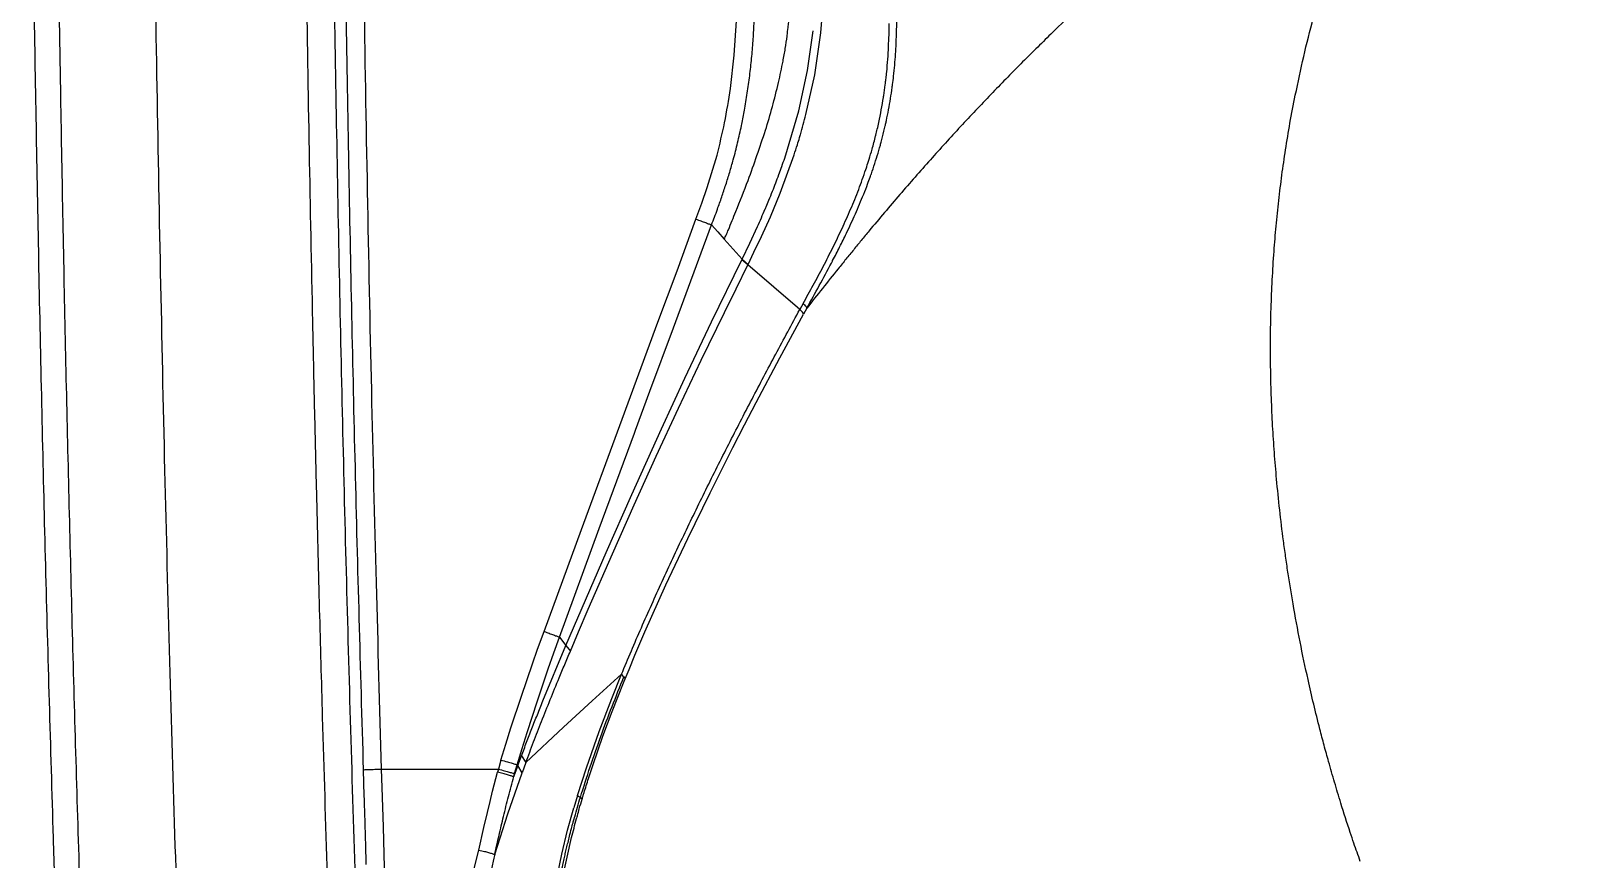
# Model space of a CAD drawing. Extents: x -51 to 27, y -13 to 136.
# Drawn here: x -50.62 to -38.61, y 25.45 to 31.91 of the extents above; entities that cross this region are included whole.
import ezdxf

# ---------------------------------------------------------------- set-up
doc = ezdxf.new("R2010")
doc.units = 0
doc.header["$MEASUREMENT"] = 0
doc.layers.add('GEOMETRY', color=2, linetype='Continuous', lineweight=25)

# ---------------------------------------------------------------- blocks, each defined once
blk = doc.blocks.new('2026 MONTERREY-BLOOM')
at = {"layer": 'GEOMETRY'}
for p, q in [((-33.449, -51.996), (-33.432, -51.729)), ((-32.773, -51.821), (-32.761, -51.663)), ((-32.876, -52.115), (-32.832, -51.807)), ((-32.82, -52.149), (-32.773, -51.821)), ((-33.479, -52.256), (-33.449, -51.996)), ((-32.946, -52.431), (-32.876, -52.115)), ((-32.889, -52.459), (-32.82, -52.149)), ((-33.055, -52.798), (-32.946, -52.431)), ((-33.659, -53.027), (-33.583, -52.776)), ((-33.09, -53.073), (-32.981, -52.772)), ((-33.702, -53.151), (-33.659, -53.027)), ((-33.166, -53.257), (-33.09, -53.073)), ((-33.747, -53.275), (-33.702, -53.151)), ((-33.895, -53.677), (-33.747, -53.275)), ((-33.236, -53.41), (-33.166, -53.257)), ((-33.923, -54.123), (-33.625, -53.32)), ((-33.388, -53.588), (-33.526, -53.432)), ((-33.328, -53.462), (-33.268, -53.333)), ((-33.295, -53.533), (-33.236, -53.41)), ((-33.388, -53.588), (-33.328, -53.462)), ((-33.341, -53.628), (-33.295, -53.533)), ((-33.625, -54.075), (-33.39, -53.592)), ((-33.434, -53.817), (-33.343, -53.632)), ((-33.39, -53.592), (-33.388, -53.588)), ((-33.343, -53.632), (-33.39, -53.592)), ((-33.388, -53.588), (-33.341, -53.628)), ((-33.341, -53.628), (-33.343, -53.632)), ((-32.937, -53.979), (-33.343, -53.632)), ((-34.044, -54.078), (-33.895, -53.677)), ((-33.525, -54.003), (-33.434, -53.817)), ((-33.706, -54.375), (-33.525, -54.003)), ((-33.094, -54.356), (-32.908, -54.016)), ((-32.911, -53.933), (-32.937, -53.979)), ((-32.883, -53.969), (-32.908, -54.016)), ((-34.34, -54.883), (-34.044, -54.078)), ((-34.106, -54.616), (-33.923, -54.123)), ((-33.834, -54.515), (-33.625, -54.075)), ((-33.883, -54.749), (-33.706, -54.375)), ((-33.278, -54.703), (-33.094, -54.356)), ((-34.016, -54.909), (-33.834, -54.515)), ((-34.218, -54.919), (-34.106, -54.616)), ((-34.057, -55.123), (-33.883, -54.749)), ((-33.369, -54.878), (-33.278, -54.703)), ((-34.639, -55.695), (-34.34, -54.883)), ((-34.501, -55.686), (-34.227, -54.944)), ((-34.247, -55.421), (-34.016, -54.909)), ((-34.227, -54.944), (-34.218, -54.919)), ((-33.459, -55.054), (-33.369, -54.878)), ((-33.637, -55.408), (-33.459, -55.054)), ((-34.228, -55.502), (-34.057, -55.123)), ((-34.448, -55.874), (-34.247, -55.421)), ((-33.811, -55.765), (-33.637, -55.408)), ((-34.398, -55.883), (-34.228, -55.502)), ((-34.931, -56.49), (-34.639, -55.695)), ((-34.812, -56.533), (-34.501, -55.686)), ((-33.981, -56.127), (-33.811, -55.765)), ((-34.762, -56.6), (-34.448, -55.874)), ((-34.587, -56.316), (-34.398, -55.883)), ((-34.145, -56.492), (-33.981, -56.127)), ((-34.663, -56.492), (-34.587, -56.316)), ((-34.982, -56.628), (-34.931, -56.49)), ((-34.857, -56.657), (-34.812, -56.533)), ((-34.812, -56.533), (-34.762, -56.6)), ((-34.727, -56.642), (-34.663, -56.492)), ((-34.223, -56.675), (-34.145, -56.492)), ((-35.023, -56.743), (-34.982, -56.628)), ((-34.941, -57.031), (-34.762, -56.6)), ((-34.9, -56.78), (-34.857, -56.657)), ((-34.762, -56.6), (-34.727, -56.642)), ((-34.269, -56.787), (-34.223, -56.675)), ((-35.109, -56.993), (-35.023, -56.743)), ((-34.984, -57.029), (-34.9, -56.78)), ((-34.299, -56.859), (-34.269, -56.787)), ((-34.328, -56.823), (-34.557, -57.03)), ((-34.404, -57.012), (-34.328, -56.823)), ((-34.356, -57.001), (-34.307, -56.877)), ((-34.309, -56.843), (-34.328, -56.823)), ((-34.309, -56.842), (-34.299, -56.859)), ((-34.307, -56.877), (-34.299, -56.859)), ((-35.191, -57.24), (-35.109, -56.993)), ((-35.065, -57.278), (-34.984, -57.029)), ((-34.557, -57.03), (-34.781, -57.236)), ((-34.502, -57.27), (-34.404, -57.012)), ((-34.4, -57.114), (-34.356, -57.001)), ((-34.473, -57.307), (-34.4, -57.114)), ((-35.231, -57.368), (-35.191, -57.24)), ((-34.781, -57.236), (-35.074, -57.511)), ((-34.602, -57.553), (-34.502, -57.27)), ((-35.268, -57.492), (-35.231, -57.368)), ((-35.104, -57.403), (-35.065, -57.278)), ((-34.549, -57.526), (-34.473, -57.307)), ((-35.268, -57.492), (-35.288, -57.562)), ((-35.142, -57.528), (-35.104, -57.403)), ((-35.137, -57.535), (-35.109, -57.46)), ((-35.109, -57.46), (-35.074, -57.511)), ((-35.074, -57.511), (-35.103, -57.591)), ((-36.334, -57.77), (-36.34, -57.567)), ((-36.199, -57.563), (-35.288, -57.562)), ((-36.194, -57.705), (-36.199, -57.563)), ((-35.333, -57.734), (-35.295, -57.587)), ((-35.288, -57.562), (-35.295, -57.587)), ((-35.214, -57.912), (-35.103, -57.591)), ((-35.167, -57.617), (-35.169, -57.621)), ((-35.168, -57.621), (-35.162, -57.597)), ((-35.137, -57.535), (-35.167, -57.617)), ((-35.162, -57.597), (-35.142, -57.528)), ((-35.142, -57.528), (-35.137, -57.535)), ((-35.103, -57.591), (-35.137, -57.535)), ((-34.671, -57.769), (-34.602, -57.553)), ((-34.586, -57.636), (-34.549, -57.526)), ((-36.185, -58.013), (-36.194, -57.705)), ((-35.353, -57.815), (-35.333, -57.734)), ((-35.374, -57.901), (-35.353, -57.815)), ((-34.748, -58.038), (-34.7, -57.864)), ((-34.671, -57.769), (-34.7, -57.864)), ((-34.671, -57.769), (-34.649, -57.784)), ((-34.649, -57.784), (-34.635, -57.797)), ((-35.401, -58.019), (-35.374, -57.901)), ((-35.275, -58.098), (-35.214, -57.912)), ((-36.174, -58.437), (-36.185, -58.013)), ((-35.442, -58.194), (-35.401, -58.019)), ((-35.317, -58.229), (-35.275, -58.098)), ((-34.794, -58.226), (-34.748, -58.038)), ((-34.786, -58.403), (-34.718, -58.097)), ((-35.505, -58.453), (-35.442, -58.194)), ((-35.319, -58.236), (-35.323, -58.256)), ((-35.317, -58.229), (-35.319, -58.236)), ((-34.841, -58.453), (-34.794, -58.226)), ((-35.323, -58.256), (-35.342, -58.339))]:
    blk.add_line(p, q, dxfattribs=at)
at = {"layer": 'GEOMETRY', "flags": 128}
for points in [[(-33.625, -53.32), (-33.577, -53.374), (-33.526, -53.432)], [(-36.333, -57.828), (-36.333, -57.799), (-36.334, -57.77)]]:
    blk.add_lwpolyline(points, dxfattribs=at)
at = {"layer": 'GEOMETRY'}
for points, knots in [([(-38.495, -60.099), (-38.518, -59.439), (-38.566, -58.115), (-38.621, -56.132), (-38.668, -54.158), (-38.7, -52.445), (-38.723, -50.998), (-38.739, -49.816), (-38.752, -48.661), (-38.763, -47.537), (-38.771, -46.506), (-38.777, -45.568), (-38.781, -44.721), (-38.785, -43.906), (-38.787, -43.127), (-38.788, -42.386), (-38.789, -41.698), (-38.79, -41.063), (-38.79, -40.481), (-38.79, -39.943), (-38.79, -39.449), (-38.789, -39.134), (-38.789, -38.985)], [0, 0, 0, 0, 0.093887, 0.18814, 0.281923, 0.374399, 0.431482, 0.487511, 0.542277, 0.595572, 0.647188, 0.688769, 0.728918, 0.767515, 0.804441, 0.839574, 0.872794, 0.902255, 0.929807, 0.955349, 0.978781, 1, 1, 1, 1]), ([(-35.991, -69.117), (-36.022, -68.81), (-36.086, -68.181), (-36.166, -67.246), (-36.239, -66.294), (-36.302, -65.36), (-36.355, -64.475), (-36.4, -63.67), (-36.438, -62.922), (-36.473, -62.184), (-36.505, -61.464), (-36.541, -60.603), (-36.58, -59.588), (-36.622, -58.385), (-36.656, -57.29), (-36.683, -56.31), (-36.699, -55.668), (-36.71, -55.23), (-36.715, -55.001), (-36.721, -54.771), (-36.726, -54.541), (-36.731, -54.309), (-36.744, -53.709), (-36.763, -52.73), (-36.786, -51.361), (-36.801, -50.296), (-36.811, -49.547), (-36.816, -49.123), (-36.821, -48.696), (-36.825, -48.267), (-36.829, -47.834), (-36.833, -47.398), (-36.837, -46.959), (-36.841, -46.323), (-36.847, -45.483), (-36.851, -44.697), (-36.853, -44.161), (-36.854, -43.88), (-36.855, -43.598), (-36.856, -43.314), (-36.857, -43.028), (-36.857, -42.67), (-36.858, -42.234), (-36.859, -41.846), (-36.859, -41.578), (-36.859, -41.436), (-36.859, -41.293), (-36.859, -41.148), (-36.859, -41.001), (-36.859, -40.825), (-36.859, -40.612), (-36.859, -40.428), (-36.859, -40.301), (-36.859, -40.239), (-36.859, -40.175), (-36.859, -40.11), (-36.859, -40.045), (-36.859, -39.978), (-36.859, -39.844), (-36.859, -39.659), (-36.859, -39.437), (-36.859, -39.27), (-36.859, -39.151), (-36.859, -39.073), (-36.859, -39.021), (-36.859, -38.994), (-36.859, -38.985)], [0, 0, 0, 0, 0.0306877, 0.0628943, 0.0933568, 0.1257292, 0.1560542, 0.1814792, 0.2059861, 0.2305176, 0.2550459, 0.2776143, 0.3162513, 0.3561677, 0.397364, 0.4252549, 0.4537038, 0.4612469, 0.4688283, 0.476448, 0.484106, 0.4918022, 0.4995368, 0.5437766, 0.5891863, 0.6357661, 0.6497137, 0.6637629, 0.6779138, 0.6921663, 0.7065205, 0.7209763, 0.7355338, 0.750193, 0.7842502, 0.8190918, 0.8283467, 0.8376553, 0.8470177, 0.856434, 0.8659041, 0.8754279, 0.892015, 0.9093346, 0.9139918, 0.9186991, 0.9234568, 0.9282647, 0.9331228, 0.9380312, 0.9457875, 0.9543274, 0.9563521, 0.9584164, 0.9605202, 0.9626634, 0.9648461, 0.9670683, 0.96933, 0.9781591, 0.9855012, 0.9913563, 0.9947719, 0.997351, 0.9990937, 1, 1, 1, 1]), ([(-19.803, -75.376), (-20.573, -75.349), (-22.107, -75.294), (-24.41, -75.186), (-26.452, -75.069), (-28.236, -74.939), (-29.41, -74.834), (-30.231, -74.749), (-30.697, -74.696), (-31.162, -74.645), (-31.622, -74.554), (-32.088, -74.419), (-32.552, -74.237), (-33.007, -74.006), (-33.438, -73.733), (-33.841, -73.421), (-34.212, -73.071), (-34.549, -72.688), (-34.848, -72.275), (-35.107, -71.835), (-35.307, -71.406), (-35.457, -70.996), (-35.566, -70.611), (-35.646, -70.224), (-35.695, -69.825), (-35.741, -69.423), (-35.838, -68.516), (-35.959, -67.183), (-36.084, -65.416), (-36.197, -63.463), (-36.301, -61.258), (-36.394, -58.796), (-36.468, -56.328), (-36.527, -53.85), (-36.577, -51.038), (-36.616, -47.895), (-36.637, -44.561), (-36.642, -42.225), (-36.643, -40.887), (-36.643, -40.406), (-36.643, -39.926), (-36.643, -39.452), (-36.643, -39.139), (-36.643, -38.985)], [0, 0, 0, 0, 0.0467709, 0.0932958, 0.1400933, 0.1710351, 0.2019709, 0.2116866, 0.2211975, 0.2304811, 0.2400742, 0.2496538, 0.2599664, 0.2702825, 0.2805986, 0.2909143, 0.3012298, 0.311545, 0.3218607, 0.3321766, 0.3424925, 0.3505825, 0.3586781, 0.3667695, 0.3746051, 0.3831066, 0.3913525, 0.429977, 0.4644608, 0.4989699, 0.5488683, 0.598565, 0.6486664, 0.6988989, 0.7491594, 0.8195402, 0.8898842, 0.9517621, 0.9614858, 0.9712096, 0.9809334, 0.9906576, 1, 1, 1, 1]), ([(-37.923, -53.69), (-37.933, -53.177), (-37.953, -52.134), (-37.977, -50.547), (-37.997, -48.914), (-38.013, -47.233), (-38.021, -46.098), (-38.024, -45.522)], [0, 0, 0, 0, 0.188621, 0.38293, 0.582928, 0.788618, 1, 1, 1, 1]), ([(-36.34, -57.567), (-36.363, -56.78), (-36.407, -55.208), (-36.456, -52.848), (-36.495, -50.484), (-36.512, -48.906), (-36.52, -48.116)], [0, 0, 0, 0, 0.24971, 0.49927, 0.749298, 1, 1, 1, 1]), ([(-36.199, -57.563), (-36.213, -57.079), (-36.241, -56.094), (-36.278, -54.593), (-36.31, -53.043), (-36.337, -51.444), (-36.361, -49.796), (-36.373, -48.681), (-36.379, -48.115)], [0, 0, 0, 0, 0.153715, 0.312608, 0.476682, 0.645937, 0.820376, 1, 1, 1, 1]), ([(-38.868, -53.854), (-38.881, -53.158), (-38.908, -51.766), (-38.927, -50.375), (-38.936, -49.679)], [0, 0, 0, 0, 0.500006, 1, 1, 1, 1]), ([(-33.036, -51.843), (-33.033, -51.822), (-33.029, -51.788), (-33.024, -51.749), (-33.022, -51.728), (-33.021, -51.715), (-33.019, -51.692), (-33.016, -51.651), (-33.013, -51.617), (-33.012, -51.597)], [0, 0, 0, 0, 0.249998, 0.424007, 0.474123, 0.5, 0.591615, 0.750002, 1, 1, 1, 1]), ([(-33.311, -52.004), (-33.307, -51.959), (-33.3, -51.869), (-33.295, -51.779), (-33.293, -51.734)], [0, 0, 0, 0, 0.501153, 1, 1, 1, 1]), ([(-32.245, -51.929), (-32.244, -51.898), (-32.242, -51.867), (-32.241, -51.821), (-32.24, -51.791), (-32.24, -51.763), (-32.24, -51.748)], [0, 0, 0, 0, 0.5, 0.526566, 0.75, 1, 1, 1, 1]), ([(-32.186, -51.905), (-32.186, -51.901), (-32.184, -51.87), (-32.182, -51.816), (-32.181, -51.759), (-32.181, -51.729), (-32.181, -51.72), (-32.181, -51.717), (-32.181, -51.716)], [0, 0, 0, 0, 0.051368, 0.500001, 0.856566, 0.954922, 0.98412, 1, 1, 1, 1]), ([(-29.072, -52.309), (-29.051, -52.208), (-29.009, -52.006), (-28.958, -51.807), (-28.932, -51.708)], [0, 0, 0, 0, 0.500328, 1, 1, 1, 1]), ([(-33.068, -52.044), (-33.062, -52.011), (-33.05, -51.945), (-33.041, -51.879), (-33.036, -51.847)], [0, 0, 0, 0, 0.50498, 1, 1, 1, 1]), ([(-33.036, -51.847), (-33.036, -51.846), (-33.036, -51.845), (-33.036, -51.843), (-33.036, -51.843)], [0, 0, 0, 0, 0.50012, 1, 1, 1, 1]), ([(-32.259, -52.127), (-32.256, -52.094), (-32.25, -52.028), (-32.247, -51.962), (-32.245, -51.929)], [0, 0, 0, 0, 0.4998612, 1, 1, 1, 1]), ([(-32.197, -52.073), (-32.194, -52.045), (-32.19, -51.989), (-32.187, -51.933), (-32.186, -51.905)], [0, 0, 0, 0, 0.499631, 1, 1, 1, 1]), ([(-33.344, -52.275), (-33.338, -52.23), (-33.325, -52.14), (-33.316, -52.049), (-33.311, -52.004)], [0, 0, 0, 0, 0.500793, 1, 1, 1, 1]), ([(-33.103, -52.21), (-33.097, -52.183), (-33.085, -52.127), (-33.074, -52.072), (-33.068, -52.044)], [0, 0, 0, 0, 0.502567, 1, 1, 1, 1]), ([(-32.245, -52.422), (-32.234, -52.364), (-32.224, -52.306), (-32.216, -52.246), (-32.215, -52.238), (-32.211, -52.209), (-32.204, -52.153), (-32.2, -52.102), (-32.197, -52.073)], [0, 0, 0, 0, 0.499978, 0.50197, 0.518832, 0.566735, 0.749991, 1, 1, 1, 1]), ([(-33.205, -52.582), (-33.186, -52.521), (-33.149, -52.398), (-33.119, -52.273), (-33.103, -52.21)], [0, 0, 0, 0, 0.499463, 1, 1, 1, 1]), ([(-32.321, -52.52), (-32.308, -52.455), (-32.294, -52.39), (-32.284, -52.32), (-32.279, -52.287), (-32.273, -52.249), (-32.268, -52.204), (-32.264, -52.171), (-32.261, -52.144), (-32.259, -52.127)], [0, 0, 0, 0, 0.4999628, 0.5038359, 0.5356023, 0.7499828, 0.7932598, 0.8749918, 1, 1, 1, 1]), ([(-33.583, -52.776), (-33.562, -52.692), (-33.519, -52.52), (-33.492, -52.345), (-33.479, -52.256)], [0, 0, 0, 0, 0.489513, 1, 1, 1, 1]), ([(-33.392, -52.545), (-33.39, -52.537), (-33.381, -52.492), (-33.364, -52.403), (-33.351, -52.32), (-33.344, -52.275)], [0, 0, 0, 0, 0.08583, 0.499997, 1, 1, 1, 1]), ([(-31.447, -52.302), (-31.526, -52.385), (-31.684, -52.551), (-31.841, -52.725), (-31.919, -52.812)], [0, 0, 0, 0, 0.500001, 1, 1, 1, 1]), ([(-29.148, -52.734), (-29.137, -52.665), (-29.114, -52.522), (-29.087, -52.381), (-29.072, -52.309)], [0, 0, 0, 0, 0.48695, 1, 1, 1, 1]), ([(-32.981, -52.772), (-32.973, -52.746), (-32.958, -52.702), (-32.943, -52.652), (-32.935, -52.627), (-32.933, -52.619), (-32.917, -52.565), (-32.903, -52.511), (-32.889, -52.459)], [0, 0, 0, 0, 0.250003, 0.430427, 0.479098, 0.493025, 0.500008, 1, 1, 1, 1]), ([(-32.281, -52.59), (-32.278, -52.576), (-32.272, -52.553), (-32.266, -52.526), (-32.263, -52.512), (-32.256, -52.48), (-32.25, -52.45), (-32.245, -52.422)], [0, 0, 0, 0, 0.250015, 0.42268, 0.473282, 0.500011, 1, 1, 1, 1]), ([(-33.494, -53.358), (-33.475, -53.31), (-33.422, -53.182), (-33.32, -52.926), (-33.249, -52.713), (-33.205, -52.582)], [0, 0, 0, 0, 0.185288, 0.500027, 1, 1, 1, 1]), ([(-33.422, -52.679), (-33.417, -52.657), (-33.406, -52.612), (-33.397, -52.567), (-33.392, -52.545)], [0, 0, 0, 0, 0.499794, 1, 1, 1, 1]), ([(-32.373, -52.729), (-32.364, -52.694), (-32.354, -52.658), (-32.341, -52.606), (-32.332, -52.571), (-32.325, -52.538), (-32.321, -52.52)], [0, 0, 0, 0, 0.499992, 0.525044, 0.749997, 1, 1, 1, 1]), ([(-32.327, -52.76), (-32.323, -52.746), (-32.316, -52.723), (-32.308, -52.695), (-32.297, -52.652), (-32.288, -52.619), (-32.281, -52.59)], [0, 0, 0, 0, 0.250015, 0.409796, 0.500011, 1, 1, 1, 1]), ([(-33.456, -52.811), (-33.45, -52.789), (-33.438, -52.745), (-33.427, -52.701), (-33.422, -52.679)], [0, 0, 0, 0, 0.499427, 1, 1, 1, 1]), ([(-33.514, -53.006), (-33.504, -52.974), (-33.483, -52.909), (-33.465, -52.844), (-33.456, -52.811)], [0, 0, 0, 0, 0.498502, 1, 1, 1, 1]), ([(-33.15, -53.057), (-33.133, -53.014), (-33.116, -52.969), (-33.092, -52.904), (-33.077, -52.861), (-33.062, -52.82), (-33.055, -52.798)], [0, 0, 0, 0, 0.499995, 0.525487, 0.749998, 1, 1, 1, 1]), ([(-32.478, -53.043), (-32.459, -52.992), (-32.44, -52.94), (-32.422, -52.885), (-32.419, -52.878), (-32.411, -52.852), (-32.395, -52.801), (-32.381, -52.755), (-32.373, -52.729)], [0, 0, 0, 0, 0.499988, 0.50201, 0.518961, 0.566959, 0.749995, 1, 1, 1, 1]), ([(-32.439, -53.08), (-32.428, -53.054), (-32.411, -53.009), (-32.393, -52.959), (-32.383, -52.933), (-32.362, -52.871), (-32.344, -52.814), (-32.327, -52.76)], [0, 0, 0, 0, 0.250007, 0.42179, 0.47263, 0.500018, 1, 1, 1, 1]), ([(-29.201, -53.13), (-29.193, -53.063), (-29.178, -52.931), (-29.158, -52.8), (-29.148, -52.734)], [0, 0, 0, 0, 0.501696, 1, 1, 1, 1]), ([(-33.58, -53.196), (-33.568, -53.165), (-33.546, -53.102), (-33.525, -53.038), (-33.514, -53.006)], [0, 0, 0, 0, 0.497998, 1, 1, 1, 1]), ([(-33.268, -53.333), (-33.247, -53.287), (-33.227, -53.242), (-33.207, -53.195), (-33.206, -53.194), (-33.204, -53.188), (-33.194, -53.165), (-33.176, -53.121), (-33.159, -53.08), (-33.15, -53.057)], [0, 0, 0, 0, 0.499996, 0.500492, 0.504782, 0.517047, 0.564122, 0.749998, 1, 1, 1, 1]), ([(-32.608, -53.348), (-32.585, -53.298), (-32.539, -53.197), (-32.499, -53.095), (-32.478, -53.043)], [0, 0, 0, 0, 0.499743, 1, 1, 1, 1]), ([(-32.573, -53.385), (-32.55, -53.335), (-32.502, -53.234), (-32.46, -53.132), (-32.439, -53.08)], [0, 0, 0, 0, 0.498499, 1, 1, 1, 1]), ([(-29.238, -53.526), (-29.233, -53.46), (-29.223, -53.328), (-29.208, -53.196), (-29.201, -53.13)], [0, 0, 0, 0, 0.497027, 1, 1, 1, 1]), ([(-33.747, -53.275), (-33.734, -53.28), (-33.708, -53.289), (-33.672, -53.302), (-33.643, -53.313), (-33.631, -53.318), (-33.625, -53.32)], [0, 0, 0, 0, 0.25, 0.5, 0.75, 1, 1, 1, 1]), ([(-33.625, -53.32), (-33.618, -53.299), (-33.602, -53.258), (-33.587, -53.217), (-33.58, -53.196)], [0, 0, 0, 0, 0.4986414, 1, 1, 1, 1]), ([(-33.526, -53.432), (-33.521, -53.42), (-33.51, -53.395), (-33.5, -53.37), (-33.494, -53.358)], [0, 0, 0, 0, 0.499292, 1, 1, 1, 1]), ([(-32.754, -53.643), (-32.729, -53.594), (-32.678, -53.497), (-32.631, -53.397), (-32.608, -53.348)], [0, 0, 0, 0, 0.500001, 1, 1, 1, 1]), ([(-32.681, -53.598), (-32.662, -53.563), (-32.626, -53.492), (-32.591, -53.421), (-32.573, -53.385)], [0, 0, 0, 0, 0.499265, 1, 1, 1, 1]), ([(-32.397, -53.366), (-32.417, -53.391), (-32.457, -53.44), (-32.498, -53.488), (-32.517, -53.513)], [0, 0, 0, 0, 0.504162, 1, 1, 1, 1]), ([(-32.517, -53.513), (-32.537, -53.537), (-32.578, -53.587), (-32.618, -53.637), (-32.639, -53.662)], [0, 0, 0, 0, 0.490723, 1, 1, 1, 1]), ([(-29.261, -53.971), (-29.258, -53.897), (-29.253, -53.748), (-29.243, -53.6), (-29.238, -53.526)], [0, 0, 0, 0, 0.501031, 1, 1, 1, 1]), ([(-32.911, -53.933), (-32.885, -53.885), (-32.832, -53.788), (-32.78, -53.692), (-32.754, -53.643)], [0, 0, 0, 0, 0.499989, 1, 1, 1, 1]), ([(-32.883, -53.969), (-32.85, -53.91), (-32.785, -53.793), (-32.722, -53.675), (-32.69, -53.617)], [0, 0, 0, 0, 0.503328, 1, 1, 1, 1]), ([(-32.69, -53.617), (-32.689, -53.614), (-32.685, -53.607), (-32.682, -53.601), (-32.681, -53.598)], [0, 0, 0, 0, 0.499948, 1, 1, 1, 1]), ([(-37.655, -62.181), (-37.674, -61.752), (-37.713, -60.876), (-37.763, -59.536), (-37.81, -58.146), (-37.852, -56.706), (-37.891, -55.215), (-37.912, -54.204), (-37.923, -53.69)], [0, 0, 0, 0, 0.1518618, 0.3096413, 0.4733419, 0.6429668, 0.8185186, 1, 1, 1, 1]), ([(-38.759, -58.099), (-38.78, -57.391), (-38.822, -55.976), (-38.853, -54.561), (-38.868, -53.854)], [0, 0, 0, 0, 0.5000765, 1, 1, 1, 1]), ([(-33.31, -54.678), (-33.249, -54.561), (-33.126, -54.327), (-33, -54.095), (-32.937, -53.979)], [0, 0, 0, 0, 0.500468, 1, 1, 1, 1]), ([(-29.264, -54.452), (-29.265, -54.373), (-29.267, -54.212), (-29.263, -54.052), (-29.261, -53.971)], [0, 0, 0, 0, 0.49574, 1, 1, 1, 1]), ([(-33.492, -55.03), (-33.462, -54.971), (-33.402, -54.854), (-33.341, -54.737), (-33.31, -54.678)], [0, 0, 0, 0, 0.499919, 1, 1, 1, 1]), ([(-33.67, -55.384), (-33.64, -55.325), (-33.582, -55.207), (-33.522, -55.089), (-33.492, -55.03)], [0, 0, 0, 0, 0.500006, 1, 1, 1, 1]), ([(-34.011, -56.099), (-33.955, -55.979), (-33.844, -55.74), (-33.728, -55.503), (-33.67, -55.384)], [0, 0, 0, 0, 0.500142, 1, 1, 1, 1]), ([(-29.13, -56.026), (-29.136, -55.985), (-29.148, -55.904), (-29.159, -55.823), (-29.165, -55.782)], [0, 0, 0, 0, 0.5022486, 1, 1, 1, 1]), ([(-29.09, -56.274), (-29.097, -56.232), (-29.111, -56.15), (-29.124, -56.067), (-29.13, -56.026)], [0, 0, 0, 0, 0.502573, 1, 1, 1, 1]), ([(-34.328, -56.823), (-34.277, -56.702), (-34.175, -56.459), (-34.065, -56.219), (-34.011, -56.099)], [0, 0, 0, 0, 0.499734, 1, 1, 1, 1]), ([(-34.931, -56.49), (-34.918, -56.494), (-34.892, -56.504), (-34.856, -56.517), (-34.828, -56.528), (-34.817, -56.531), (-34.812, -56.533)], [0, 0, 0, 0, 0.250006, 0.499999, 0.750003, 1, 1, 1, 1]), ([(-34.814, -56.851), (-34.8, -56.816), (-34.771, -56.747), (-34.741, -56.677), (-34.727, -56.642)], [0, 0, 0, 0, 0.499059, 1, 1, 1, 1]), ([(-34.952, -57.191), (-34.929, -57.134), (-34.884, -57.021), (-34.838, -56.908), (-34.814, -56.851)], [0, 0, 0, 0, 0.500031, 1, 1, 1, 1]), ([(-34.649, -57.784), (-34.598, -57.624), (-34.496, -57.306), (-34.371, -56.997), (-34.309, -56.843)], [0, 0, 0, 0, 0.499887, 1, 1, 1, 1]), ([(-28.881, -57.25), (-28.897, -57.185), (-28.929, -57.057), (-28.959, -56.929), (-28.973, -56.865)], [0, 0, 0, 0, 0.504775, 1, 1, 1, 1]), ([(-35.027, -57.246), (-35.013, -57.21), (-34.984, -57.139), (-34.956, -57.067), (-34.941, -57.031)], [0, 0, 0, 0, 0.499523, 1, 1, 1, 1]), ([(-35.109, -57.46), (-35.095, -57.424), (-35.068, -57.353), (-35.041, -57.282), (-35.027, -57.246)], [0, 0, 0, 0, 0.497617, 1, 1, 1, 1]), ([(-35.074, -57.511), (-35.054, -57.458), (-35.015, -57.351), (-34.973, -57.244), (-34.952, -57.191)], [0, 0, 0, 0, 0.500179, 1, 1, 1, 1]), ([(-28.812, -57.504), (-28.824, -57.462), (-28.848, -57.377), (-28.87, -57.292), (-28.881, -57.25)], [0, 0, 0, 0, 0.502795, 1, 1, 1, 1]), ([(-35.268, -57.492), (-35.251, -57.497), (-35.219, -57.506), (-35.181, -57.517), (-35.155, -57.525), (-35.146, -57.527), (-35.142, -57.528)], [0, 0, 0, 0, 0.304934, 0.573338, 0.805068, 1, 1, 1, 1]), ([(-28.717, -57.827), (-28.734, -57.773), (-28.766, -57.666), (-28.797, -57.558), (-28.812, -57.504)], [0, 0, 0, 0, 0.500257, 1, 1, 1, 1]), ([(-36.34, -57.567), (-36.338, -57.567), (-36.332, -57.567), (-36.299, -57.566), (-36.253, -57.564), (-36.217, -57.563), (-36.199, -57.563)], [0, 0, 0, 0, 0.250009, 0.499999, 0.750009, 1, 1, 1, 1]), ([(-35.288, -57.562), (-35.272, -57.567), (-35.241, -57.576), (-35.203, -57.586), (-35.176, -57.594), (-35.166, -57.596), (-35.162, -57.597)], [0, 0, 0, 0, 0.291405, 0.555258, 0.791481, 1, 1, 1, 1]), ([(-35.248, -57.932), (-35.236, -57.88), (-35.21, -57.776), (-35.182, -57.673), (-35.168, -57.621)], [0, 0, 0, 0, 0.500001, 1, 1, 1, 1]), ([(-34.62, -57.746), (-34.614, -57.728), (-34.603, -57.691), (-34.591, -57.654), (-34.585, -57.636)], [0, 0, 0, 0, 0.4986568, 1, 1, 1, 1]), ([(-34.635, -57.797), (-34.633, -57.788), (-34.628, -57.771), (-34.623, -57.754), (-34.62, -57.746)], [0, 0, 0, 0, 0.499054, 1, 1, 1, 1]), ([(-36.325, -58.074), (-36.326, -58.033), (-36.329, -57.951), (-36.331, -57.869), (-36.333, -57.828)], [0, 0, 0, 0, 0.499998, 1, 1, 1, 1]), ([(-34.795, -60.282), (-34.806, -60.23), (-34.826, -60.126), (-34.853, -59.955), (-34.872, -59.798), (-34.884, -59.651), (-34.892, -59.521), (-34.896, -59.373), (-34.895, -59.204), (-34.885, -58.967), (-34.865, -58.773), (-34.844, -58.63), (-34.838, -58.59), (-34.831, -58.551), (-34.825, -58.512), (-34.818, -58.473), (-34.811, -58.434), (-34.806, -58.407), (-34.802, -58.387), (-34.796, -58.358), (-34.787, -58.315), (-34.776, -58.265), (-34.766, -58.221), (-34.756, -58.178), (-34.745, -58.133), (-34.733, -58.082), (-34.72, -58.031), (-34.707, -57.986), (-34.7, -57.958), (-34.696, -57.944), (-34.694, -57.939), (-34.68, -57.885), (-34.664, -57.834), (-34.649, -57.784)], [0, 0, 0, 0, 0.062486, 0.124971, 0.204765, 0.249959, 0.300192, 0.358599, 0.425181, 0.499938, 0.639979, 0.655702, 0.671425, 0.687148, 0.702871, 0.718594, 0.734317, 0.750039, 0.750975, 0.758876, 0.784388, 0.803555, 0.819783, 0.837314, 0.855729, 0.87503, 0.899703, 0.918343, 0.930947, 0.933807, 0.935997, 0.937515, 1, 1, 1, 1]), ([(-34.718, -58.097), (-34.705, -58.047), (-34.692, -57.996), (-34.676, -57.939), (-34.669, -57.914), (-34.655, -57.864), (-34.643, -57.821), (-34.635, -57.797)], [0, 0, 0, 0, 0.5, 0.507097, 0.569783, 0.75, 1, 1, 1, 1]), ([(-28.565, -58.283), (-28.582, -58.235), (-28.609, -58.16), (-28.66, -58.008), (-28.693, -57.903), (-28.717, -57.827)], [0, 0, 0, 0, 0.316325, 0.500003, 1, 1, 1, 1]), ([(-35.317, -58.229), (-35.306, -58.179), (-35.284, -58.08), (-35.26, -57.981), (-35.248, -57.932)], [0, 0, 0, 0, 0.500002, 1, 1, 1, 1]), ([(-38.716, -59.392), (-38.724, -59.177), (-38.739, -58.745), (-38.752, -58.314), (-38.759, -58.099)], [0, 0, 0, 0, 0.500013, 1, 1, 1, 1]), ([(-36.319, -58.307), (-36.32, -58.268), (-36.322, -58.191), (-36.324, -58.113), (-36.325, -58.074)], [0, 0, 0, 0, 0.5, 1, 1, 1, 1]), ([(-35.442, -58.194), (-35.426, -58.197), (-35.4, -58.203), (-35.364, -58.213), (-35.341, -58.22), (-35.325, -58.225), (-35.32, -58.228), (-35.317, -58.229)], [0, 0, 0, 0, 0.287503, 0.499452, 0.749725, 0.874863, 1, 1, 1, 1])]:
    blk.add_open_spline(points, degree=3, knots=knots, dxfattribs=at)
for points in [[(-30.516, -51.398), (-30.594, -51.469), (-30.748, -51.61), (-30.902, -51.758), (-30.979, -51.832)], [(-30.979, -51.832), (-31.057, -51.909), (-31.214, -52.062), (-31.369, -52.222), (-31.447, -52.302)], [(-31.919, -52.812), (-31.959, -52.856), (-32.038, -52.946), (-32.117, -53.037), (-32.157, -53.083)], [(-32.157, -53.083), (-32.197, -53.13), (-32.277, -53.223), (-32.357, -53.319), (-32.397, -53.366)], [(-32.639, -53.662), (-32.679, -53.713), (-32.761, -53.814), (-32.842, -53.918), (-32.883, -53.969)], [(-32.908, -54.016), (-32.91, -54.011), (-32.913, -54.002), (-32.929, -53.987), (-32.937, -53.979)], [(-32.911, -53.933), (-32.903, -53.94), (-32.887, -53.956), (-32.884, -53.965), (-32.883, -53.969)], [(-29.249, -54.887), (-29.252, -54.815), (-29.26, -54.669), (-29.263, -54.525), (-29.264, -54.452)], [(-29.218, -55.301), (-29.224, -55.232), (-29.236, -55.094), (-29.245, -54.956), (-29.249, -54.887)], [(-29.165, -55.782), (-29.175, -55.702), (-29.195, -55.542), (-29.211, -55.381), (-29.218, -55.301)], [(-28.973, -56.865), (-28.994, -56.767), (-29.037, -56.571), (-29.072, -56.373), (-29.09, -56.274)], [(-35.168, -57.621), (-35.174, -57.62), (-35.185, -57.617), (-35.216, -57.608), (-35.253, -57.598), (-35.281, -57.59), (-35.295, -57.587)]]:
    blk.add_open_spline(points, degree=3, dxfattribs=at)

msp = doc.modelspace()

# ---------------------------------------------------------------- block references
msp.add_blockref('2026 MONTERREY-BLOOM', (-11.682, 83.714))

doc.saveas('drawing.dxf')
